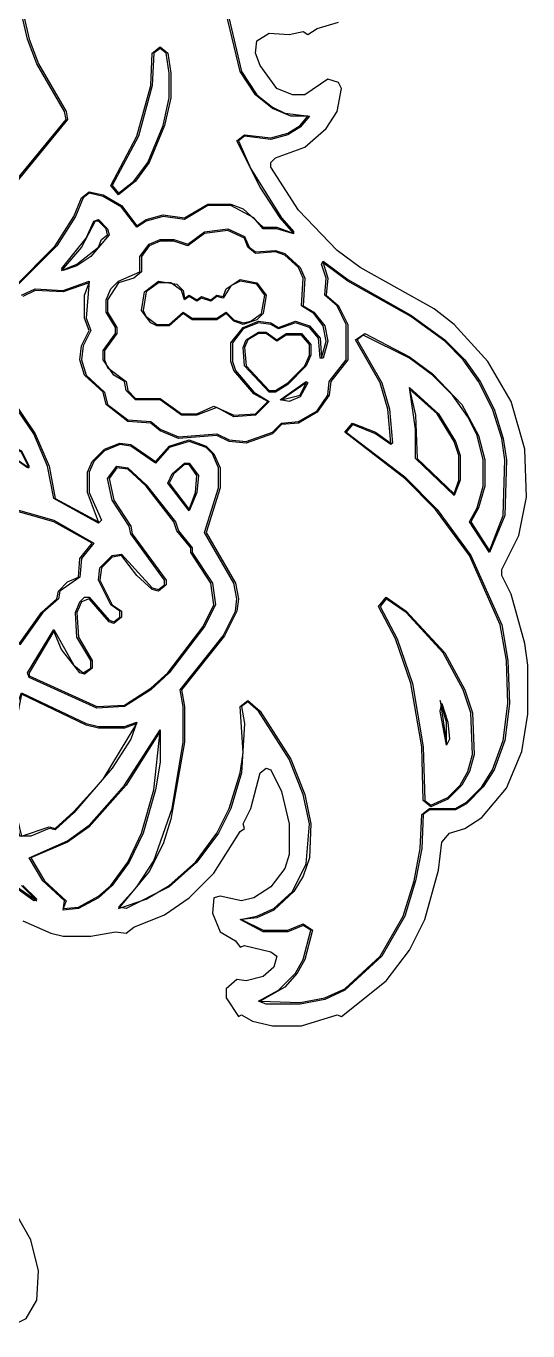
# Model space of a CAD drawing. Header units: millimetres. Extents: x 2 to 58.7, y 4.1 to 84.
# Drawn here: x 38.9 to 58.7, y 5 to 56.3 of the extents above; entities that cross this region are included whole.
import ezdxf

# ---------------------------------------------------------------- set-up
doc = ezdxf.new("R2010")
doc.units = ezdxf.units.MM
for name, color, linetype, true_color in [('CUT_OUTER', 1, 'Continuous', 0xa7a7a7), ('FILL_BLUE', 5, 'Continuous', 0x196fc6), ('FILL_HAIR', 4, 'Continuous', 0x905530), ('FILL_SKIN', 2, 'Continuous', 0xfad3ab), ('FILL_WHITE', 3, 'Continuous', 0xf5f3f0), ('RAISED_METAL', 6, 'Continuous', 0xa7a7a7)]:
    doc.layers.add(name, color=color, linetype=linetype, true_color=true_color)

msp = doc.modelspace()

# ---------------------------------------------------------------- linework, layer by layer
at = {"layer": 'CUT_OUTER'}
for points in [[(38.783, 21.152), (39.874, 20.667), (40.359, 20.545), (41.45, 20.545), (42.419, 20.727), (42.843, 20.667), (43.146, 20.909), (44.358, 21.394), (45.328, 22.061), (46.297, 23.03), (47.328, 24.667), (47.509, 24.788), (47.449, 24.97), (47.752, 25.576), (48.115, 26.97), (48.358, 27.152), (48.54, 27.091), (48.964, 26.242), (49.267, 24.97), (49.267, 23.758), (49.085, 23.212), (48.54, 22.485), (47.873, 22.061), (47.388, 21.939), (46.54, 22.121), (46.297, 22.061), (46.237, 21.455), (46.54, 20.727), (47.146, 20.364), (47.328, 20.121), (47.509, 20.182), (48.54, 19.939), (48.782, 19.758), (48.661, 19.333), (48.237, 18.97), (47.57, 18.788), (47.206, 18.848), (46.782, 18.485), (46.782, 18.121), (47.267, 17.394), (47.388, 17.455), (47.812, 17.212), (48.6, 17.03), (49.752, 17.03), (51.145, 17.455), (51.327, 17.394), (53.084, 18.788), (53.993, 20), (54.599, 21.212), (55.145, 23.152), (55.266, 24.242), (55.569, 24.606), (56.175, 24.788), (56.842, 25.212), (57.811, 26.364), (58.417, 27.818), (58.66, 29.273), (58.66, 31.212), (58.538, 32.061), (57.993, 34), (57.629, 34.727), (57.629, 34.97), (58.296, 36.303), (58.599, 37.818), (58.538, 39.697), (57.993, 41.576), (57.084, 43.152), (55.751, 44.606), (54.963, 45.212), (52.054, 46.848), (51.145, 47.515), (49.63, 49.091), (48.54, 50.788), (48.54, 50.97), (48.721, 51.152), (49.873, 51.576), (50.721, 52.303), (51.145, 52.97), (51.327, 53.879), (51.206, 54.121), (50.782, 54.242), (49.873, 53.636), (49.388, 53.636), (48.782, 53.879), (48.115, 54.788), (47.934, 55.273), (47.994, 55.758), (48.479, 56.061), (49.267, 56), (49.812, 56.121), (49.994, 56), (50.358, 56.242), (51.206, 56.485)], [(37.935, 5.03), (38.904, 5.515), (39.329, 6.242), (39.389, 7.394), (39.086, 8.606), (38.541, 9.576)]]:
    msp.add_lwpolyline(points, dxfattribs=at)
at = {"layer": 'FILL_BLUE'}
for points in [[(49.752, 44.182), (49.146, 44.182), (48.782, 43.939), (48.358, 44.242), (48.055, 44.242), (47.631, 44), (47.509, 43.697), (47.57, 42.97), (48.479, 42), (48.721, 42), (49.206, 42.303), (49.873, 42.97), (50.055, 43.394), (50.055, 43.818)], [(27.33, 42.727), (28.36, 41.091), (29.391, 40.061), (30.3, 39.455), (31.39, 39.03), (32.905, 38.97), (35.45, 39.758), (37.208, 39.879), (38.117, 39.576), (39.026, 38.97), (38.723, 39.576), (37.874, 40), (36.723, 40.242), (35.45, 40.182), (33.026, 39.515), (32.117, 39.455), (31.633, 39.576), (30.057, 40.303), (28.724, 41.576), (27.815, 42.788)]]:
    msp.add_lwpolyline(points, close=True, dxfattribs=at)
at = {"layer": 'FILL_HAIR'}
for points in [[(38.601, 57.636), (39.026, 55.818), (39.389, 54.848), (40.48, 52.97), (40.541, 52.667), (38.299, 49.939)], [(38.42, 46.061), (40.056, 47.697), (40.783, 48.848), (41.086, 49.576), (41.389, 49.818), (41.934, 49.697), (42.662, 49.273), (43.268, 48.485), (43.631, 48.727), (44.298, 48.909), (45.146, 48.788), (46.055, 49.333), (46.964, 49.333), (47.449, 49.152), (48.237, 48.424), (48.782, 48.424), (49.449, 48.182), (48.903, 48.788), (48.115, 50), (47.206, 51.818), (47.509, 52.061), (48.54, 51.939), (49.206, 52.121), (49.691, 52.424), (49.994, 52.788), (49.327, 52.788), (48.6, 53.091), (47.934, 53.636), (47.328, 54.545), (46.782, 56.848)], [(38.238, 41.818), (39.268, 40.303), (39.813, 39.03), (40.056, 37.758), (41.753, 36.848), (41.328, 38), (41.328, 38.788), (41.51, 39.212), (41.995, 39.697), (42.601, 39.939), (43.025, 39.879), (43.995, 39.212), (44.54, 39.818), (45.328, 40.061), (45.994, 39.818), (46.297, 39.515), (46.54, 38.97), (46.54, 38.182), (45.994, 36.424), (47.146, 34.424), (47.267, 33.818), (47.206, 33.333), (46.722, 32.364), (45.025, 30.242), (45.146, 29.576), (45.146, 28.182), (44.601, 25.152), (44.298, 24.182), (43.752, 23.091), (42.54, 21.636), (43.631, 22), (44.54, 22.545), (45.57, 23.455), (46.419, 24.606), (46.903, 25.576), (47.328, 26.97), (47.449, 27.758), (47.328, 29.576), (47.631, 29.818), (48.115, 29.394), (49.327, 27.515), (49.873, 26.121), (50.115, 24.97), (50.055, 23.636), (49.812, 22.909), (49.449, 22.303), (48.661, 21.576), (47.994, 21.273), (47.388, 21.212), (48.237, 20.788), (49.206, 20.788), (49.812, 21.03), (50.176, 20.788), (49.873, 19.636), (49.57, 19.091), (49.085, 18.545), (48.115, 18), (49.691, 17.939), (50.661, 18.121), (51.448, 18.485), (52.842, 19.758), (53.751, 21.333), (54.175, 22.727), (54.418, 24), (54.478, 25.333), (54.781, 25.576), (55.811, 25.576), (56.236, 25.818), (56.842, 26.424), (57.266, 27.091), (57.69, 28.242), (57.872, 29.697), (57.811, 31.394), (57.569, 32.788), (56.357, 35.515), (55.024, 37.333), (53.812, 38.545), (51.448, 40.364), (51.751, 40.727), (52.66, 40.364), (53.266, 39.939), (53.145, 41.273), (52.842, 42.303), (51.873, 44), (52.236, 44.242), (53.993, 43.333), (54.902, 42.667), (56.054, 41.455), (56.72, 40.242), (56.963, 39.273), (56.963, 38.242), (56.72, 37.394), (56.417, 36.848), (57.145, 35.697), (57.69, 37.091), (57.751, 39.273), (57.629, 40.121), (57.266, 41.273), (56.72, 42.364), (56.114, 43.212), (55.387, 43.939), (54.054, 44.909), (51.57, 46.303), (50.6, 47.03), (50.782, 46.424), (50.721, 45.758), (51.206, 45.333), (51.57, 44.606), (51.57, 43.212), (50.903, 42.364), (50.842, 41.818), (50.358, 41.152), (49.63, 40.727), (48.964, 40.667), (48.6, 40.303), (47.57, 39.939), (46.903, 40), (46.419, 40.242), (44.904, 40.121), (44.177, 40.424), (43.813, 40.727), (42.904, 40.788), (42.056, 41.455), (41.934, 41.939), (41.207, 42.606), (41.025, 43.212), (41.086, 43.758), (41.389, 44.364), (41.207, 44.848), (41.207, 45.758), (41.389, 46.242), (40.359, 45.879), (39.268, 45.939), (38.783, 45.697)]]:
    msp.add_lwpolyline(points, dxfattribs=at)
for points in [[(44.177, 55.515), (44.48, 55.273), (44.601, 54.485), (44.601, 53.515), (44.358, 52.424), (43.752, 50.97), (43.207, 50.242), (42.54, 49.697), (42.237, 50.061), (43.268, 52), (43.813, 54), (43.874, 55.273)], [(53.084, 33.879), (53.872, 33.333), (55.387, 31.697), (56.175, 30.242), (56.478, 29.333), (56.539, 27.697), (56.357, 27.03), (56.054, 26.485), (55.508, 25.939), (54.842, 25.636), (54.539, 25.879), (54.478, 28), (54.054, 30.485), (53.448, 32.242), (52.781, 33.515)]]:
    msp.add_lwpolyline(points, close=True, dxfattribs=at)
at = {"layer": 'FILL_SKIN'}
for points in [[(41.753, 48.667), (41.631, 48.667), (41.086, 47.636), (40.298, 46.727), (40.904, 46.97), (41.753, 47.636), (41.874, 47.939), (42.116, 48.121), (42.056, 48.364)], [(45.146, 39.091), (44.722, 38.727), (44.54, 38.364), (45.328, 37.333), (45.57, 38), (45.631, 38.667), (45.328, 39.091)], [(42.48, 38.97), (42.177, 38.545), (42.359, 37.697), (43.025, 36.667), (43.086, 36.364), (44.419, 34.545), (44.419, 34.364), (44.116, 34.121), (43.874, 34.182), (43.268, 34.727), (42.662, 35.515), (42.298, 35.455), (41.874, 35.03), (41.813, 34.545), (42.298, 33.576), (42.662, 33.333), (42.662, 33.091), (42.359, 32.848), (42.177, 32.909), (41.389, 33.818), (41.086, 33.697), (40.904, 33.273), (40.965, 32.303), (41.51, 31.394), (41.51, 31.091), (41.207, 30.848), (41.025, 30.909), (40.298, 31.818), (39.995, 32.545), (39.026, 30.909), (39.026, 30.788), (41.692, 29.576), (42.783, 29.636), (43.813, 30.303), (44.48, 30.909), (45.873, 32.727), (46.297, 33.576), (46.176, 34.424), (45.389, 35.636), (45.389, 35.818), (44.843, 36.485), (44.722, 36.848), (43.631, 38.242), (42.904, 38.909)]]:
    msp.add_lwpolyline(points, close=True, dxfattribs=at)
at = {"layer": 'FILL_WHITE'}
for points in [[(43.752, 47.697), (43.449, 47.273), (43.449, 46.667), (43.146, 46.424), (42.54, 46.242), (42.116, 45.576), (42.116, 45.091), (42.48, 44.485), (42.48, 44.242), (41.995, 43.576), (41.995, 43.212), (42.116, 42.909), (42.843, 42.364), (42.904, 42), (43.207, 41.697), (44.177, 41.697), (45.025, 41.091), (45.631, 41.091), (46.297, 41.394), (47.085, 41.03), (47.934, 41.091), (48.418, 41.576), (47.873, 41.879), (47.085, 42.788), (46.964, 43.152), (46.964, 43.879), (47.449, 44.485), (48.055, 44.727), (48.54, 44.667), (48.843, 44.485), (49.509, 44.727), (50.055, 44.545), (50.479, 44.061), (50.539, 43.273), (50.721, 43.939), (50.6, 44.545), (50.236, 45.03), (49.752, 45.333), (49.812, 46.424), (49.63, 46.848), (49.085, 47.333), (48.721, 47.455), (47.934, 47.394), (47.631, 47.636), (47.509, 48), (46.843, 48.303), (45.934, 48.182), (45.267, 47.697), (44.722, 47.879), (44.177, 47.879)], [(48.358, 45.758), (48.237, 45.03), (47.994, 44.788), (47.449, 44.606), (47.085, 44.727), (46.782, 45.03), (46.419, 44.788), (45.449, 44.788), (45.086, 45.03), (44.54, 44.545), (44.055, 44.545), (43.813, 44.667), (43.449, 45.152), (43.571, 45.879), (44.116, 46.303), (44.843, 46.182), (45.086, 45.939), (45.146, 45.636), (45.328, 45.758), (45.631, 45.576), (45.813, 45.697), (46.176, 45.576), (46.419, 45.758), (46.661, 45.697), (46.782, 46), (47.328, 46.364), (47.994, 46.242)], [(49.933, 42.303), (48.964, 41.636), (49.691, 41.818)], [(53.993, 42.061), (54.236, 41.03), (54.296, 39.333), (55.751, 37.939), (55.933, 38.485), (55.933, 39.455), (55.751, 40), (55.084, 41.091)], [(43.268, 28.909), (42.783, 28.727), (41.753, 28.727), (41.268, 28.848), (38.723, 30.061), (38.299, 27.939), (38.359, 26), (38.723, 24.485), (39.813, 24.848), (40.056, 24.788), (40.783, 25.455), (41.934, 26.727)], [(55.205, 29.818), (55.448, 28.121), (55.448, 28.97)], [(44.177, 28.606), (42.843, 26.485), (41.389, 24.848), (40.541, 24.242), (39.086, 23.636), (39.632, 22.727), (40.48, 21.939), (40.359, 21.636), (40.965, 21.697), (41.753, 22.121), (42.237, 22.545), (42.904, 23.455), (43.449, 24.606), (43.934, 26.303)]]:
    msp.add_lwpolyline(points, close=True, dxfattribs=at)
for points in [[(38.601, 32), (39.51, 33.273), (40.116, 33.818), (40.177, 34.121), (40.541, 34.485), (40.965, 34.667), (41.025, 35.394), (41.51, 36), (39.995, 36.848), (38.056, 37.394)], [(38.117, 22.788), (39.329, 21.939), (38.723, 22.545)]]:
    msp.add_lwpolyline(points, dxfattribs=at)
at = {"layer": 'RAISED_METAL'}
for points in [[(38.238, 49.939), (40.48, 52.667), (40.419, 52.97), (39.329, 54.848), (38.965, 55.818), (38.541, 57.636)], [(46.843, 56.848), (47.388, 54.545), (47.994, 53.636), (48.6, 53.152), (49.085, 52.909), (50.055, 52.788), (49.691, 52.364), (49.206, 52.061), (48.54, 51.879), (47.509, 52), (47.267, 51.818), (47.752, 50.727), (48.964, 48.788), (49.449, 48.242), (49.388, 48.182), (48.782, 48.364), (48.237, 48.364), (47.873, 48.788), (46.964, 49.273), (46.055, 49.273), (45.146, 48.727), (44.298, 48.848), (43.631, 48.667), (43.268, 48.424), (42.662, 49.212), (41.934, 49.636), (41.389, 49.758), (41.147, 49.576), (40.844, 48.848), (40.116, 47.697), (38.48, 46.061)], [(38.783, 21.152), (39.874, 20.667), (40.359, 20.545), (41.45, 20.545), (42.419, 20.727), (42.843, 20.667), (43.146, 20.909), (44.358, 21.394), (45.328, 22.061), (46.297, 23.03), (47.328, 24.667), (47.509, 24.788), (47.449, 24.97), (47.752, 25.576), (48.115, 26.97), (48.358, 27.152), (48.54, 27.091), (48.964, 26.242), (49.267, 24.97), (49.267, 23.758), (49.085, 23.212), (48.54, 22.485), (47.873, 22.061), (47.388, 21.939), (46.54, 22.121), (46.297, 22.061), (46.237, 21.455), (46.54, 20.727), (47.146, 20.364), (47.328, 20.121), (47.509, 20.182), (48.54, 19.939), (48.782, 19.758), (48.661, 19.333), (48.237, 18.97), (47.57, 18.788), (47.206, 18.848), (46.782, 18.485), (46.782, 18.121), (47.267, 17.394), (47.388, 17.455), (47.812, 17.212), (48.6, 17.03), (49.752, 17.03), (51.145, 17.455), (51.327, 17.394), (53.084, 18.788), (53.993, 20), (54.599, 21.212), (55.145, 23.152), (55.266, 24.242), (55.569, 24.606), (56.175, 24.788), (56.842, 25.212), (57.811, 26.364), (58.417, 27.818), (58.66, 29.273), (58.66, 31.212), (58.538, 32.061), (57.993, 34), (57.629, 34.727), (57.629, 34.97), (58.296, 36.303), (58.599, 37.818), (58.538, 39.697), (57.993, 41.576), (57.084, 43.152), (55.751, 44.606), (54.963, 45.212), (52.054, 46.848), (51.145, 47.515), (49.63, 49.091), (48.54, 50.788), (48.54, 50.97), (48.721, 51.152), (49.873, 51.576), (50.721, 52.303), (51.145, 52.97), (51.327, 53.879), (51.206, 54.121), (50.782, 54.242), (49.873, 53.636), (49.388, 53.636), (48.782, 53.879), (48.115, 54.788), (47.934, 55.273), (47.994, 55.758), (48.479, 56.061), (49.267, 56), (49.812, 56.121), (49.994, 56), (50.358, 56.242), (51.206, 56.485)], [(38.723, 45.758), (39.268, 46), (40.359, 45.939), (41.389, 46.303), (41.268, 44.848), (41.45, 44.364), (41.147, 43.758), (41.086, 43.212), (41.268, 42.606), (41.995, 41.939), (42.116, 41.455), (42.904, 40.848), (43.813, 40.788), (44.177, 40.485), (44.904, 40.182), (46.419, 40.303), (46.903, 40.061), (47.57, 40), (48.6, 40.364), (48.964, 40.727), (49.63, 40.788), (50.358, 41.212), (50.782, 41.818), (50.842, 42.364), (51.509, 43.212), (51.509, 44.606), (51.145, 45.333), (50.661, 45.758), (50.721, 46.424), (50.539, 46.97), (50.6, 47.091), (51.57, 46.364), (54.054, 44.97), (55.387, 44), (56.175, 43.212), (56.781, 42.364), (57.326, 41.273), (57.69, 40.121), (57.811, 39.273), (57.751, 37.091), (57.145, 35.636), (56.357, 36.848), (56.66, 37.394), (56.902, 38.242), (56.902, 39.273), (56.66, 40.242), (56.296, 40.97), (55.69, 41.818), (54.902, 42.606), (53.993, 43.273), (52.176, 44.182), (51.933, 44), (52.903, 42.303), (53.206, 41.273), (53.327, 39.939), (53.266, 39.879), (52.66, 40.303), (51.751, 40.667), (51.509, 40.364), (53.812, 38.606), (55.084, 37.333), (56.417, 35.515), (57.629, 32.788), (57.872, 31.394), (57.932, 29.697), (57.751, 28.242), (57.326, 27.091), (56.902, 26.424), (56.236, 25.758), (55.811, 25.515), (54.781, 25.515), (54.539, 25.333), (54.478, 24), (54.236, 22.727), (53.812, 21.333), (52.903, 19.758), (51.448, 18.424), (50.661, 18.061), (49.691, 17.879), (48.358, 17.879), (48.055, 18), (48.843, 18.424), (49.509, 19.091), (49.812, 19.636), (50.115, 20.788), (49.812, 20.97), (49.206, 20.727), (48.237, 20.727), (47.328, 21.212), (47.994, 21.333), (48.661, 21.636), (49.388, 22.303), (49.933, 23.394), (50.055, 24.97), (49.812, 26.121), (49.267, 27.515), (48.055, 29.394), (47.631, 29.758), (47.388, 29.576), (47.509, 28.909), (47.388, 26.97), (46.964, 25.576), (46.479, 24.606), (45.631, 23.455), (44.54, 22.485), (42.843, 21.636), (42.54, 21.697), (43.268, 22.485), (43.934, 23.515), (44.661, 25.576), (45.086, 28.182), (45.086, 29.576), (44.964, 30.242), (46.661, 32.364), (47.146, 33.333), (47.206, 33.818), (47.085, 34.424), (45.934, 36.424), (46.479, 38.182), (46.479, 38.97), (46.237, 39.515), (45.994, 39.758), (45.328, 40), (44.54, 39.758), (43.995, 39.152), (43.025, 39.818), (42.601, 39.879), (41.995, 39.636), (41.571, 39.212), (41.389, 38.788), (41.389, 38), (41.874, 36.909), (41.753, 36.788), (39.995, 37.758), (39.753, 39.03), (39.207, 40.303), (38.177, 41.818)], [(38.056, 37.455), (39.995, 36.909), (41.571, 36), (41.086, 35.394), (41.025, 34.667), (40.238, 34.121), (40.177, 33.818), (39.571, 33.273), (38.662, 32)], [(38.783, 22.545), (39.329, 22), (39.207, 21.939), (38.117, 22.727)], [(37.935, 5.03), (38.904, 5.515), (39.329, 6.242), (39.389, 7.394), (39.086, 8.606), (38.541, 9.576)]]:
    msp.add_lwpolyline(points, dxfattribs=at)
for points in [[(44.177, 55.455), (43.934, 55.273), (43.874, 54), (43.328, 52), (42.298, 50.061), (42.54, 49.758), (43.146, 50.242), (43.692, 50.97), (44.298, 52.424), (44.54, 53.515), (44.54, 54.485), (44.419, 55.273)], [(41.753, 48.727), (42.116, 48.364), (42.177, 48.121), (41.45, 47.273), (40.904, 46.909), (40.359, 46.727), (40.298, 46.788), (41.268, 48), (41.571, 48.667)], [(43.752, 47.758), (44.177, 47.939), (44.722, 47.939), (45.267, 47.758), (45.934, 48.242), (46.843, 48.364), (47.509, 48.061), (47.691, 47.636), (47.934, 47.455), (48.721, 47.515), (49.085, 47.394), (49.691, 46.848), (49.873, 46.424), (49.812, 45.333), (50.236, 45.091), (50.661, 44.545), (50.782, 43.939), (50.6, 43.273), (50.479, 43.273), (50.418, 44.061), (50.055, 44.485), (49.509, 44.667), (48.843, 44.424), (48.54, 44.606), (48.055, 44.667), (47.449, 44.424), (47.025, 43.879), (47.025, 43.152), (47.146, 42.788), (47.873, 41.939), (48.479, 41.576), (47.934, 41.03), (47.085, 40.97), (46.419, 41.333), (45.631, 41.03), (45.025, 41.03), (44.177, 41.636), (43.207, 41.636), (42.843, 42), (42.783, 42.364), (42.359, 42.606), (41.934, 43.212), (41.934, 43.576), (42.419, 44.242), (42.419, 44.485), (42.056, 45.091), (42.056, 45.576), (42.237, 46), (42.54, 46.303), (43.389, 46.667), (43.389, 47.273)], [(48.297, 45.758), (47.994, 46.182), (47.328, 46.303), (46.964, 46.121), (46.661, 45.636), (46.419, 45.697), (46.176, 45.515), (45.813, 45.636), (45.631, 45.515), (45.328, 45.697), (45.146, 45.576), (45.025, 45.939), (44.601, 46.242), (44.116, 46.242), (43.631, 45.879), (43.51, 45.152), (43.631, 44.909), (44.055, 44.606), (44.54, 44.606), (45.086, 45.091), (45.449, 44.848), (46.419, 44.848), (46.782, 45.091), (47.085, 44.788), (47.449, 44.667), (47.752, 44.727), (48.176, 45.03)], [(49.752, 44.242), (50.115, 43.818), (50.115, 43.394), (49.933, 42.97), (49.206, 42.242), (48.721, 41.939), (48.479, 41.939), (47.509, 42.97), (47.449, 43.697), (47.57, 44), (48.055, 44.303), (48.358, 44.303), (48.782, 44), (49.146, 44.242)], [(27.27, 42.727), (27.815, 42.848), (28.785, 41.576), (29.815, 40.545), (30.36, 40.182), (31.633, 39.636), (32.117, 39.515), (33.026, 39.576), (35.45, 40.242), (36.723, 40.303), (37.874, 40.061), (38.723, 39.636), (39.026, 39.03), (38.965, 38.97), (38.359, 39.394), (37.45, 39.758), (36.056, 39.818), (32.905, 38.909), (31.39, 38.97), (30.3, 39.394), (29.391, 40), (28.3, 41.091)], [(49.994, 42.303), (49.691, 41.758), (49.267, 41.576), (48.903, 41.636), (49.933, 42.364)], [(53.993, 42.121), (55.145, 41.091), (55.811, 40), (55.993, 39.455), (55.993, 38.485), (55.751, 37.879), (54.236, 39.333), (54.236, 40.485)], [(42.48, 39.03), (42.904, 38.97), (43.631, 38.303), (44.783, 36.848), (44.904, 36.485), (45.449, 35.818), (45.449, 35.636), (46.237, 34.424), (46.358, 33.576), (45.934, 32.727), (44.54, 30.909), (43.813, 30.242), (42.783, 29.576), (41.692, 29.515), (39.026, 30.727), (38.965, 30.909), (39.995, 32.606), (40.783, 31.212), (41.147, 30.909), (41.45, 31.091), (41.45, 31.394), (40.904, 32.303), (40.844, 33.273), (41.025, 33.697), (41.207, 33.879), (41.389, 33.879), (42.177, 32.97), (42.359, 32.909), (42.601, 33.091), (42.601, 33.333), (42.237, 33.576), (41.753, 34.545), (41.813, 35.03), (42.298, 35.515), (42.662, 35.576), (43.874, 34.242), (44.116, 34.182), (44.358, 34.364), (44.358, 34.545), (43.025, 36.364), (42.965, 36.667), (42.298, 37.697), (42.116, 38.545)], [(45.146, 39.152), (45.328, 39.152), (45.691, 38.667), (45.631, 38), (45.328, 37.273), (44.48, 38.364), (44.661, 38.727)], [(53.084, 33.818), (52.842, 33.515), (53.509, 32.242), (54.115, 30.485), (54.539, 28), (54.599, 25.879), (54.842, 25.697), (55.508, 26), (55.993, 26.485), (56.296, 27.03), (56.478, 27.697), (56.417, 29.333), (56.114, 30.242), (55.327, 31.697), (53.872, 33.273)], [(43.268, 28.97), (43.025, 28.303), (42.298, 27.152), (40.783, 25.394), (40.056, 24.727), (39.813, 24.788), (39.086, 24.485), (38.662, 24.485), (38.299, 26), (38.238, 27.939), (38.48, 29.455), (38.723, 30.121), (41.268, 28.909), (41.753, 28.788), (42.783, 28.788)], [(55.266, 29.697), (55.508, 28.97), (55.569, 28.303), (55.448, 28.061), (55.205, 29.394)], [(44.177, 28.667), (44.177, 27.394), (43.995, 26.303), (43.51, 24.606), (42.965, 23.455), (42.298, 22.545), (41.753, 22.061), (40.965, 21.636), (40.359, 21.576), (40.419, 21.939), (39.571, 22.727), (39.026, 23.636), (40.541, 24.303), (41.389, 24.909), (42.783, 26.485)]]:
    msp.add_lwpolyline(points, close=True, dxfattribs=at)

doc.saveas('drawing.dxf')
